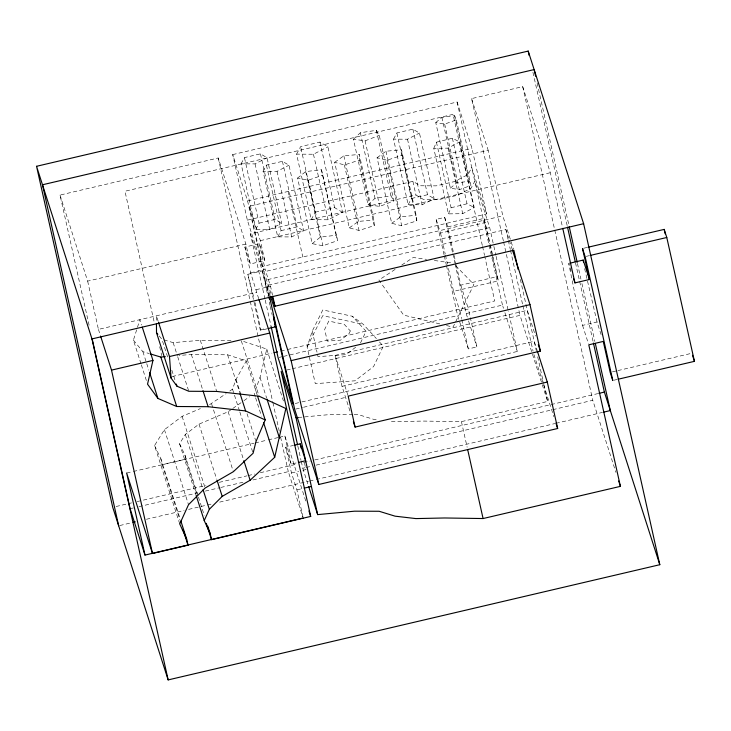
<?xml version="1.0" encoding="UTF-8"?>
<svg xmlns="http://www.w3.org/2000/svg" width="731" height="731" viewBox="0 0 731 731"><rect width="100%" height="100%" fill="white"/><g stroke="black" fill="none" stroke-linecap="round" stroke-linejoin="round"><path stroke-width="0.55" stroke-dasharray="3.65 2.74" d="M255.256 396.714L254.214 393.47L260.017 377.434L266.769 349.08L241.267 340.71L259.094 396.22M140.992 363.764L133.407 340.125L139.877 319.675L141.595 325.039M308.847 354.782L307.111 347.015L312.283 331.061L322.819 309.935L352.269 316.249L363.298 324.354L376.392 338.608M229.781 391.058L232.513 389.148L236.031 379.426L246.237 360.922L227.597 354.8L191.33 354.434L178.912 355.513M433.775 148.32L436.453 142.198L452.388 138.223L459.561 141.896L474.209 207.458L462.705 213.69L448.423 213.872L433.775 148.32L448.057 148.137L459.561 141.896M448.423 213.872L451.1 207.75L436.453 142.198M360.511 342.912L366.076 331.271L352.269 316.249M307.111 347.015L322.736 315.664L363.298 324.354M241.111 163.808L244.437 157.604L260.455 153.848L267.025 157.741L281.673 223.293L269.721 229.452L255.759 229.37L241.111 163.808L255.073 163.899L267.025 157.741M263.078 171.292L266.404 165.087L282.422 161.332L288.992 165.215L303.639 230.777L291.687 236.935L277.725 236.853L263.078 171.292L277.04 171.374L288.992 165.215M255.759 229.37L259.085 223.156L244.437 157.604M296.585 154.131L300.605 146.629L319.968 142.088L327.899 146.794L342.547 212.346L328.1 219.784L311.232 219.684L296.585 154.131L313.453 154.232L327.899 146.794M277.725 236.853L281.051 230.64L266.404 165.087M311.232 219.684L315.253 212.182L300.605 146.629M393.534 139.137L396.86 132.932L412.878 129.177L419.448 133.06L434.095 198.622L422.134 204.781L408.172 204.698L393.534 139.137L407.496 139.219L419.448 133.06M408.172 204.698L411.507 198.485L396.86 132.932M179.753 523.963L154.57 445.517L164.429 429.664L182.11 416.359L200.395 408.574M196.228 495.673L179.552 443.717L185.318 434.433L199.015 424.135L228.145 411.736L231.864 409.122M353.42 139.228L360.365 132.74L376.337 130.337L379.261 135.345L393.908 200.906L379.745 206.398L368.068 204.79L353.42 139.228L365.098 140.836L379.261 135.345M368.068 204.79L375.012 198.293L390.975 195.899L393.908 200.906M435.749 122.589L441.889 117.371L454.6 115.69L456.318 119.866L470.965 185.418L459.315 189.685L450.397 188.141L435.749 122.589L444.667 124.124L456.318 119.866M450.397 188.141L456.537 182.924L469.247 181.242L470.965 185.418M297.563 178.081L305.704 171.584L321.439 169.702L337.676 240.59L322.919 245.771L312.21 243.642L297.563 178.081L308.272 180.219L323.029 175.038M312.21 243.642L320.352 237.136L336.086 235.254L337.676 240.59M355.659 347.243L345.991 354.645L318.003 356.655L317.254 353.311M377.068 157.741L385.977 151.253L401.493 149.727L416.14 215.279L416.816 220.817L401.721 225.769L391.715 223.293L377.068 157.741L387.074 160.217L402.169 155.264L401.493 149.727M391.715 223.293L400.625 216.815L416.14 215.279M334.652 162.309L343.853 155.84L359.277 154.451L373.925 220.004L374.254 225.614L359.04 230.475L349.299 227.871L334.652 162.309L344.392 164.923L359.606 160.062L359.277 154.451M349.299 227.871L358.501 221.402L373.925 220.004M209.541 404.691L226.144 393.607M232.796 408.474L243.039 401.301M243.971 400.643L249.554 396.732M395.124 269.401L378.905 280.055L403.649 315.107L440.976 324.189M401.794 265.015L413.243 257.495L426.575 259.377M451.1 207.75L467.036 203.785L474.209 207.458M89.1 325.194L60.024 195.058L218.231 157.978L245.863 244.053L250.313 263.964L264.796 260.574L260.346 240.654L249.298 206.252L488.171 150.275L502.818 215.837L513.518 249.161M232.714 154.588L457.103 102.011L471.988 148.366L486.627 213.927L262.246 266.504L247.361 220.15L232.714 154.588L247.599 200.943L262.246 266.504M503.367 240.892L471.586 98.612L522.702 86.633L550.333 172.708L562.523 227.24M247.599 200.943L471.988 148.366M247.361 220.15L412.914 181.352L420.371 185.765L436.215 185.857L454.399 181.599L467.968 174.608L471.751 167.563L486.627 213.927M259.085 223.156L275.103 219.41L281.673 223.293M315.253 212.182L334.606 207.65L342.547 212.346M264.988 299.061L250.413 233.819L415.966 195.022L423.423 199.435L439.267 199.536L457.451 195.268L471.02 188.278L474.803 181.233L489.688 227.597L493.635 245.287M411.507 198.485L427.525 194.729L434.095 198.622M281.051 230.64L297.069 226.884L303.639 230.777M60.024 195.058L87.656 281.124L245.863 244.053M260.346 240.654L550.333 172.708M258.71 298.741L250.642 272.809L244.894 247.078L259.377 243.688L264.796 260.574M444.055 254.772L436.151 219.391L444.695 217.381L447.747 226.875L453.887 254.361M250.642 272.809L265.125 269.41L270.543 286.296L272.526 295.15M447.747 226.875L484.023 218.368L490.044 243.469M267.107 328.804L260.903 330.266L260.245 329.836L247.836 274.299L262.319 270.899L268.789 296.092M249.298 206.252L263.946 271.804L502.818 215.837M436.151 219.391L440.537 233.079L485.375 222.571M250.413 233.819L265.298 280.174L489.688 227.597M269.474 296.539L266.998 285.474L505.87 229.507L508.977 239.183M256.06 289.695L270.543 286.296M87.656 281.124L98.438 329.389L256.645 292.309M583.621 248.275L588.035 247.242M260.245 329.836L266.459 328.383M456.345 265.362L460.768 285.154L497.043 276.656L498.396 280.859L453.567 291.358L447.664 264.969M586.216 256.371L589.533 255.594M172.187 376.529L271.941 353.155M280.805 351.081L286.351 349.784M287.457 349.519L494.713 300.953L484.79 256.526M453.567 291.358L459.872 311.004L468.416 308.994L470.115 316.578M279.196 357.404L282.522 356.627M283.628 356.372L457.643 315.591L468.343 348.915L476.886 346.914L470.353 317.665M455.075 263.827L466.186 313.59L502.471 305.083L503.513 308.318M349.939 411.005L342.026 386.352L335.109 355.394L527.289 310.355L535.549 336.086M286.698 370.032L291.139 368.991M292.254 368.735L520.006 315.363L547.638 401.429L461.425 421.632L422.984 421.065L394.237 421.677L388.764 421.038M571.139 271.018L568.718 263.471L575.196 295.415L582.552 325.396L597.035 321.996L601.193 334.953M342.026 386.352L534.206 341.313L536.965 349.893M295.187 403.503L300.743 402.205M301.857 401.94L517.356 351.447L508.456 311.634M295.781 409.068L302.451 407.505M303.557 407.249L346.887 397.088M126.655 473.048L132.21 471.742M133.316 471.486L254.013 443.205M255.119 442.94L267.235 440.108M268.341 439.843L278.255 437.522M279.361 437.266L284.862 435.978L306.161 502.288M302.954 516.918L296.905 489.852L291.477 472.966L285.73 447.235L292.976 445.535M612.395 371.869L616.809 370.836M617.914 370.58L690.749 353.512M613.885 380.221L617.202 379.444M285.73 447.235L291.157 464.121L297.362 462.668M116.065 506.51L127.157 503.915M128.272 503.65L131.598 502.873M137.154 501.576L205.959 485.448M219.273 482.332L247.023 475.826M248.129 475.57L254.79 474.008M260.337 472.701L296.96 464.121M303.621 462.568L310.282 461.005M314.723 459.963L597.72 393.644M131.205 508.456L133.417 507.935M138.945 506.647L197.589 492.904M205.329 491.086L219.711 487.714M220.817 487.458L242.948 482.268M252.908 479.938L288.306 471.641L302.844 516.918M301.3 461.563L302.789 468.251L305.01 467.73M306.125 467.465L311.68 466.168M316.121 465.126L551.667 409.927M552.782 409.671L592.777 400.296L615.922 472.381M291.477 472.966L298.723 471.267M302.862 470.298L305.96 469.567L304.525 463.134M119.783 525.525L131.991 522.656M146.41 519.275L184.148 510.439M188.589 509.397L206.343 505.24M207.458 504.975L211.889 503.933M219.665 502.115L308.445 481.309M309.56 481.053L315.107 479.746M316.212 479.49L554.82 423.578M555.935 423.313L602.545 412.394M296.905 489.852L303.109 488.399M154.57 445.517L160.829 458.675L162.163 464.624L185.692 459.214L196.867 494.001M298.257 417.492L332.916 414.276L353.018 414.34M163.963 339.878L173.165 342.647L200.303 340.299L231.023 340.609M354.142 414.349L357.486 414.358L373.422 419.265L377.808 419.768M434.36 260.483L453.257 263.151M446.467 325.523L453.056 327.123L473.889 284.514L454.024 263.946M133.407 340.125L142.901 351.684L149.234 353.585M379.471 341.962L383.327 346.156L373.568 366.587L355.001 380.805L315.289 383.647L309.094 355.896M159.212 335.968L161.916 339.257L168.075 358.464M179.552 443.717L184.943 455.057L198.092 496.002M582.552 325.396L588.446 343.744M471.586 98.612L488.171 150.275M509.324 240.252L512.431 249.929M533.886 354.425L553.879 416.707M504.893 312.63L517.356 351.447M460.768 285.154L468.416 308.994M466.186 313.59L468.26 320.041M468.608 321.11L476.886 346.914M335.109 355.394L348.184 396.129M263.946 271.804L271.539 295.461M266.998 285.474L270.105 295.141M244.894 247.078L250.313 263.964M266.769 349.08L283.427 400.953M302.789 468.251L308.674 486.572M260.017 377.434L266.614 397.975M246.237 360.922L257.266 395.252M255.603 397.792L261.506 416.177M236.031 379.426L240.508 393.36M247.041 413.719L255.64 440.501M227.597 354.8L239.731 392.584M232.513 389.148L239.494 410.877M239.841 411.964L252.752 452.169M228.145 411.736L243.496 459.571M200.303 340.299L216.714 391.432M211.57 403.823L233.363 471.696M191.33 354.434L202.98 390.701M173.165 342.647L177.331 355.613M177.679 356.691L188.781 391.268M199.015 424.135L216.668 479.134M158.124 321.165L156.407 315.801L156.443 321.43M171.849 370.197L175.614 381.929M182.11 416.359L205.128 488.034M185.318 434.433L202.734 488.664M198.43 497.08L204.314 515.401M142.901 351.684L146.392 362.558M146.739 363.645L148.841 370.169M164.429 429.664L188.516 504.692M141.339 364.833L147.205 383.099M160.829 458.675L180.146 518.818M162.163 464.624L179.99 520.161M98.438 329.389L100.503 335.821M247.836 274.299L254.041 298.403M597.035 321.996L584.526 268.195M537.121 82.941L568.983 225.587M577.453 263.471L580.935 279.078M581.931 283.537L594.879 341.478M532.926 72.259L567.283 226.043M575.498 262.813L593.179 341.934M522.702 86.633L554.509 229.004M554.756 230.119L592.777 400.296M520.371 279.388L536.435 351.273M537.669 356.801L543.599 383.336M543.846 384.442L547.638 401.429M505.87 229.507L508.091 239.457M508.337 240.563L510.32 249.408M510.567 250.514L522.665 304.699M522.912 305.805L533.045 351.145M503.613 241.998L520.006 315.363M493.882 246.393L495.865 255.238M496.111 256.343L508.209 310.529M490.282 244.565L498.396 280.859M484.023 218.368L489.679 243.661M489.916 244.766L491.89 253.566M492.127 254.662L497.043 276.656M457.103 102.011L488.884 244.264M489.13 245.369L502.471 305.083M454.6 115.69L469.247 181.242M482.305 245.424L453.028 114.365L124.964 191.239L154.241 322.298M482.561 246.53L484.543 255.421M452.388 138.223L467.036 203.785M444.667 124.124L459.315 189.685M441.889 117.371L456.537 182.924M448.057 148.137L462.705 213.69M454.134 255.466L456.098 264.266M444.695 217.381L452.599 252.771M452.845 253.876L454.828 262.721M459.872 311.004L461.563 318.588M461.809 319.666L468.343 348.915M440.537 233.079L445.206 253.968M445.453 255.073L447.418 263.864M444.302 255.877L446.275 264.723M446.522 265.828L457.643 315.591M412.878 129.177L427.525 194.729M407.496 139.219L422.134 204.781M412.914 181.352L415.966 195.022M402.169 155.264L416.816 220.817M461.425 421.632L467.155 447.253M385.977 151.253L400.625 216.815M387.074 160.217L401.721 225.769M376.337 130.337L390.975 195.899M365.098 140.836L379.745 206.398M360.365 132.74L375.012 198.293M359.606 160.062L374.254 225.614M343.853 155.84L358.501 221.402M344.392 164.923L359.04 230.475M319.968 142.088L334.606 207.65M321.439 169.702L336.086 235.254M313.453 154.232L328.1 219.784M308.272 180.219L322.919 245.771M305.704 171.584L320.352 237.136M282.422 161.332L297.069 226.884M288.169 191.44L302.817 257.001M277.04 171.374L291.687 236.935M312.283 331.061L317.007 352.196M260.455 153.848L275.103 219.41M255.073 163.899L269.721 229.452M259.377 243.688L265.125 269.41M265.298 280.174L268.871 296.165M262.319 270.899L268.03 296.448M269.273 302.004L270.013 305.339M270.26 306.444L272.252 315.335M265.234 300.167L271.164 326.702M297.809 445.974L301.044 460.448M255.101 302.753L260.903 330.266M284.862 435.978L291.157 464.121M218.231 157.978L250.039 300.35M250.285 301.464L272.654 401.566M272.901 402.68L279.607 432.715M280.603 437.165L288.306 471.641M159.705 346.732L161.688 355.613M184.943 455.057L185.692 459.214M350.313 330.924L348.979 333.72L340.573 340.153L327.287 341.112L324.665 329.361L328.795 321.064L344.319 324.39L350.313 330.924"/><path stroke-width="1.1" d="M259.057 299.82L269.73 333.053L310.693 516.424L211.524 539.661L210.199 533.712L204.223 520.563L209.349 509.279L222.206 496.386L250.13 480.23L274.701 457.277L285.858 408.51L259.094 396.22L216.714 391.432L188.781 391.268L176.984 386.196L171.081 378.073L156.507 332.678L156.452 323.678M142.28 327.177L152.953 360.41L147.543 384.177L157.914 398.432L176.71 406.509L208.116 406.701L245.616 410.941L265.189 419.932L255.987 441.57L253.1 453.257L233.363 471.696L205.128 488.034L188.516 504.692L179.753 523.963L186.697 539.222L188.022 545.171L152.487 553.495L126.655 473.048L144.985 555.076L303.191 517.996M36.55 166.293L528.193 51.088L583.621 223.704L659.801 564.707L168.157 679.912L112.729 507.296L36.55 166.293L91.969 338.919L168.157 679.912M91.969 338.919L583.621 223.704M271.886 296.539L274.993 306.216L513.866 250.24L518.151 269.437M588.035 247.242L664.187 229.397L666.782 237.493L694.45 361.342L618.307 379.188M268.14 328.566L275.386 326.867L273.421 316.523L292.967 404.024L278.082 357.669L271.164 326.702M590.63 255.338L666.782 237.493M100.851 336.89L111.514 370.124L152.953 360.41M171.081 378.073L169.491 356.536L269.73 333.053M569.751 263.224L583.201 260.072L589.433 279.498L574.95 282.897L573.57 278.575M274.162 352.634L277.478 351.858M270.452 296.21L291.13 360.621L529.993 304.644L540.373 351.09L348.184 396.129L355.102 427.087L547.291 382.057L557.662 428.494L318.798 484.47L294.675 409.333L269.721 297.645M294.008 445.298L300.213 443.845L305.64 460.731L298.394 462.431M598.826 393.388L604.382 392.081L659.801 564.707M133.097 522.4L135.317 521.879M603.651 412.129L610.312 410.575L595.372 343.707M304.142 488.153L311.388 486.453M308.674 486.572L317.674 514.606L354.562 511.188L379.142 511.271L395.078 516.168L415.893 518.59L444.64 517.977L483.081 518.544L620.409 486.362L588.784 344.822L603.267 341.423L610.184 372.39L612.788 380.476L585.12 256.627L582.516 248.54L589.433 279.498M297.563 444.859L281.143 371.339L296.018 417.693L298.257 417.492M150.284 353.905L160.838 357.075L165.352 356.682M274.728 326.437L275.386 326.867M156.507 332.678L157.859 334.323M692.504 355.275L694.45 361.342M618.682 480.98L620.409 486.362M512.431 249.929L529.993 304.644M538.308 344.657L540.373 351.09M537.303 350.962L547.291 382.057M555.944 423.139L557.662 428.494M353.384 421.732L355.102 427.087M308.948 510.987L310.693 516.424M266.961 399.062L279.461 437.988M257.604 396.33L265.189 419.932M263.589 422.664L274.701 457.277M240.079 393.671L245.616 410.941M243.852 460.658L250.13 480.23M202.98 390.701L208.116 406.701M217.016 480.212L222.206 496.386M158.472 322.234L169.491 356.536M176.299 384.058L176.984 386.196M160.838 357.075L176.71 406.509M203.081 489.752L209.349 509.279M207.778 526.174L210.199 533.712M206.288 523.35L211.524 539.661M196.228 495.673L204.223 520.563M149.535 372.344L157.914 398.432M180.831 520.965L186.697 539.222M183.134 529.948L188.022 545.171M144.985 555.076L130.1 508.721L92.079 338.535M664.187 229.397L665.173 233.829M535.622 76.252L534.133 69.573L42.489 184.779L118.669 525.781M569.23 226.701L577.198 262.356M528.193 51.088L529.189 55.538M567.53 227.158L575.251 261.698M593.426 343.049L604.382 392.081M562.769 228.355L574.95 282.897M467.648 449.483L483.081 518.544M291.13 360.621L318.798 484.47M272.773 296.256L274.993 306.216M296.018 417.693L317.674 514.606M300.213 443.845L301.172 448.13M111.514 370.124L152.487 553.495M583.201 260.072L583.475 262.073M269.584 299.363L269.054 297.188L269.584 299.363"/></g></svg>
